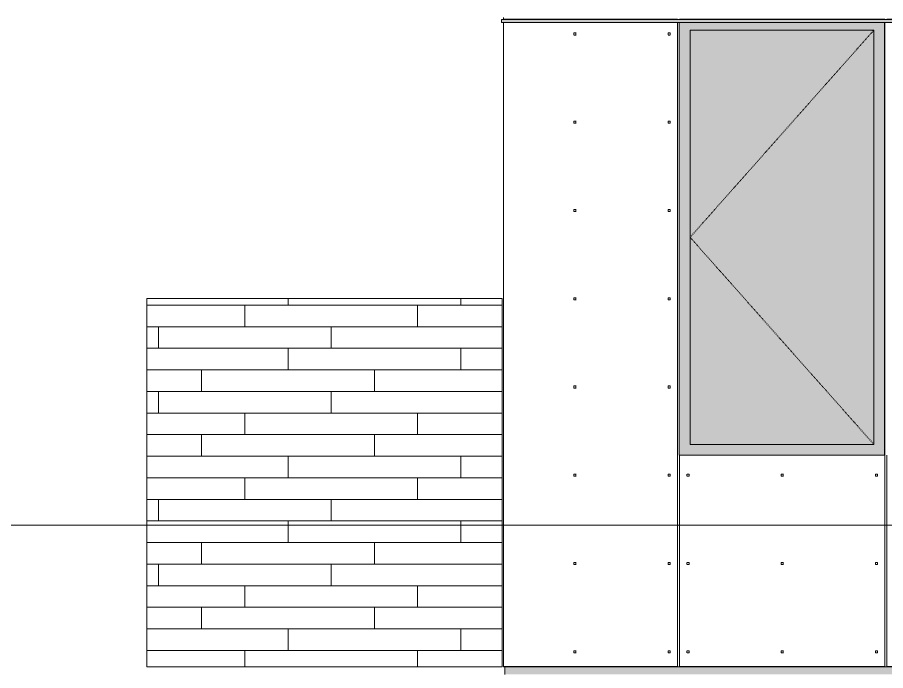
# Model space of a CAD drawing. Header units: inches. Extents: x -4178 to 1394, y -264 to 630.
# Drawn here: x -1154 to -993.2, y 109.1 to 230.1 of the extents above; entities that cross this region are included whole.
import ezdxf

# ---------------------------------------------------------------- set-up
doc = ezdxf.new("R2010")
doc.units = ezdxf.units.IN
doc.header["$MEASUREMENT"] = 0
doc.linetypes.add('Dash', pattern=[0.25, 0.125, -0.125])
doc.linetypes.add('Grid Line 1_2_', pattern=[0.875, 0.5, -0.125, 0.125, -0.125])
for name, color, linetype, lineweight in [('0-4', 50, 'Continuous', 5), ('A-CLNG-1', 13, 'Continuous', 5), ('A-CLNG-2', 13, 'Continuous', 9), ('A-FLOR-LEVL-1', 51, 'Grid Line 1_2_', 9), ('A-GLAZ-1', 151, 'Continuous', 9), ('A-GLAZ-HDLN', 1, 'Dash', 13), ('A-WALL-2', 113, 'Continuous', 9), ('A-WALL-PATT-1', 111, 'Continuous', 9)]:
    doc.layers.add(name, color=color, linetype=linetype, lineweight=lineweight)
pattern_1 = [(0, (-185.29, 112.3), (-38.4, 120.375), [0.392, -38.007]), (0, (-185.29, 112.7), (-38.4, 120.375), [0.392, -38.007]), (0, (-185.29, 128.66), (-38.4, 120.375), [0.392, -38.007]), (0, (-185.29, 129.05), (-38.4, 120.375), [0.392, -38.007]), (0, (-185.29, 145.02), (-38.4, 120.375), [0.392, -38.007]), (0, (-185.29, 145.41), (-38.4, 120.375), [0.392, -38.007]), (0, (-185.29, 161.38), (-38.4, 120.375), [0.392, -38.007]), (0, (-185.29, 161.77), (-38.4, 120.375), [0.392, -38.007]), (0, (-185.29, 177.73), (-38.4, 120.375), [0.392, -38.007]), (0, (-185.29, 178.12), (-38.4, 120.375), [0.392, -38.007]), (0, (-185.29, 194.09), (-38.4, 120.375), [0.392, -38.007]), (0, (-185.29, 194.48), (-38.4, 120.375), [0.392, -38.007]), (0, (-185.29, 210.45), (-38.4, 120.375), [0.392, -38.007]), (0, (-185.29, 210.84), (-38.4, 120.375), [0.392, -38.007]), (0, (-185.29, 226.8), (-38.4, 120.375), [0.392, -38.007]), (0, (-185.29, 227.2), (-38.4, 120.375), [0.392, -38.007]), (0, (-167.84, 112.3), (-38.4, 120.375), [0.392, -38.007]), (0, (-167.84, 112.7), (-38.4, 120.375), [0.392, -38.007]), (0, (-167.84, 128.66), (-38.4, 120.375), [0.392, -38.007]), (0, (-167.84, 129.05), (-38.4, 120.375), [0.392, -38.007]), (0, (-167.84, 145.02), (-38.4, 120.375), [0.392, -38.007]), (0, (-167.84, 145.41), (-38.4, 120.375), [0.392, -38.007]), (0, (-167.84, 161.38), (-38.4, 120.375), [0.392, -38.007]), (0, (-167.84, 161.77), (-38.4, 120.375), [0.392, -38.007]), (0, (-167.84, 177.73), (-38.4, 120.375), [0.392, -38.007]), (0, (-167.84, 178.12), (-38.4, 120.375), [0.392, -38.007]), (0, (-167.84, 194.09), (-38.4, 120.375), [0.392, -38.007]), (0, (-167.84, 194.48), (-38.4, 120.375), [0.392, -38.007]), (0, (-167.84, 210.45), (-38.4, 120.375), [0.392, -38.007]), (0, (-167.84, 210.84), (-38.4, 120.375), [0.392, -38.007]), (0, (-167.84, 226.8), (-38.4, 120.375), [0.392, -38.007]), (0, (-167.84, 227.2), (-38.4, 120.375), [0.392, -38.007]), (0, (-150.39, 112.3), (-38.4, 120.375), [0.392, -38.007]), (0, (-150.39, 112.7), (-38.4, 120.375), [0.392, -38.007]), (0, (-150.39, 128.66), (-38.4, 120.375), [0.392, -38.007]), (0, (-150.39, 129.05), (-38.4, 120.375), [0.392, -38.007]), (0, (-150.39, 145.02), (-38.4, 120.375), [0.392, -38.007]), (0, (-150.39, 145.41), (-38.4, 120.375), [0.392, -38.007]), (0, (-150.39, 161.38), (-38.4, 120.375), [0.392, -38.007]), (0, (-150.39, 161.77), (-38.4, 120.375), [0.392, -38.007]), (0, (-150.39, 177.73), (-38.4, 120.375), [0.392, -38.007]), (0, (-150.39, 178.12), (-38.4, 120.375), [0.392, -38.007]), (0, (-150.39, 194.09), (-38.4, 120.375), [0.392, -38.007]), (0, (-150.39, 194.48), (-38.4, 120.375), [0.392, -38.007]), (0, (-150.39, 210.45), (-38.4, 120.375), [0.392, -38.007]), (0, (-150.39, 210.84), (-38.4, 120.375), [0.392, -38.007]), (0, (-150.39, 226.8), (-38.4, 120.375), [0.392, -38.007]), (0, (-150.39, 227.2), (-38.4, 120.375), [0.392, -38.007]), (90, (-187.026, 109.75), (-38.4, 2e-15), [120, -0.375]), (90, (-186.65, 109.75), (-38.4, 2e-15), [120, -0.375]), (90, (-185.285, 112.304), (-38.4, 2e-15), [0.392, -119.982]), (90, (-185.285, 128.66), (-38.4, 2e-15), [0.392, -119.982]), (90, (-185.285, 145.018), (-38.4, 2e-15), [0.392, -119.982]), (90, (-185.285, 161.375), (-38.4, 2e-15), [0.392, -119.982]), (90, (-185.285, 177.732), (-38.4, 2e-15), [0.392, -119.982]), (90, (-185.285, 194.09), (-38.4, 2e-15), [0.392, -119.982]), (90, (-185.285, 210.447), (-38.4, 2e-15), [0.392, -119.982]), (90, (-185.285, 226.804), (-38.4, 2e-15), [0.392, -119.982]), (90, (-184.892, 112.304), (-38.4, 2e-15), [0.392, -119.982]), (90, (-184.892, 128.66), (-38.4, 2e-15), [0.392, -119.982]), (90, (-184.892, 145.018), (-38.4, 2e-15), [0.392, -119.982]), (90, (-184.892, 161.375), (-38.4, 2e-15), [0.392, -119.982]), (90, (-184.892, 177.732), (-38.4, 2e-15), [0.392, -119.982]), (90, (-184.892, 194.09), (-38.4, 2e-15), [0.392, -119.982]), (90, (-184.892, 210.447), (-38.4, 2e-15), [0.392, -119.982]), (90, (-184.892, 226.804), (-38.4, 2e-15), [0.392, -119.982]), (90, (-167.835, 112.304), (-38.4, 2e-15), [0.392, -119.982]), (90, (-167.835, 128.66), (-38.4, 2e-15), [0.392, -119.982]), (90, (-167.835, 145.018), (-38.4, 2e-15), [0.392, -119.982]), (90, (-167.835, 161.375), (-38.4, 2e-15), [0.392, -119.982]), (90, (-167.835, 177.732), (-38.4, 2e-15), [0.392, -119.982]), (90, (-167.835, 194.09), (-38.4, 2e-15), [0.392, -119.982]), (90, (-167.835, 210.447), (-38.4, 2e-15), [0.392, -119.982]), (90, (-167.835, 226.804), (-38.4, 2e-15), [0.392, -119.982]), (90, (-167.442, 112.304), (-38.4, 2e-15), [0.392, -119.982]), (90, (-167.442, 128.66), (-38.4, 2e-15), [0.392, -119.982]), (90, (-167.442, 145.018), (-38.4, 2e-15), [0.392, -119.982]), (90, (-167.442, 161.375), (-38.4, 2e-15), [0.392, -119.982]), (90, (-167.442, 177.732), (-38.4, 2e-15), [0.392, -119.982]), (90, (-167.442, 194.09), (-38.4, 2e-15), [0.392, -119.982]), (90, (-167.442, 210.447), (-38.4, 2e-15), [0.392, -119.982]), (90, (-167.442, 226.804), (-38.4, 2e-15), [0.392, -119.982]), (90, (-150.385, 112.304), (-38.4, 2e-15), [0.392, -119.982]), (90, (-150.385, 128.66), (-38.4, 2e-15), [0.392, -119.982]), (90, (-150.385, 145.018), (-38.4, 2e-15), [0.392, -119.982]), (90, (-150.385, 161.375), (-38.4, 2e-15), [0.392, -119.982]), (90, (-150.385, 177.732), (-38.4, 2e-15), [0.392, -119.982]), (90, (-150.385, 194.09), (-38.4, 2e-15), [0.392, -119.982]), (90, (-150.385, 210.447), (-38.4, 2e-15), [0.392, -119.982]), (90, (-150.385, 226.804), (-38.4, 2e-15), [0.392, -119.982]), (90, (-149.992, 112.304), (-38.4, 2e-15), [0.392, -119.982]), (90, (-149.992, 128.66), (-38.4, 2e-15), [0.392, -119.982]), (90, (-149.992, 145.018), (-38.4, 2e-15), [0.392, -119.982]), (90, (-149.992, 161.375), (-38.4, 2e-15), [0.392, -119.982]), (90, (-149.992, 177.732), (-38.4, 2e-15), [0.392, -119.982]), (90, (-149.992, 194.09), (-38.4, 2e-15), [0.392, -119.982]), (90, (-149.992, 210.447), (-38.4, 2e-15), [0.392, -119.982]), (90, (-149.992, 226.804), (-38.4, 2e-15), [0.392, -119.982]), (180, (-148.63, 109.38), (-38.4, 120.375), [38.025, -0.375]), (180, (-148.63, 109.75), (-38.4, 120.375), [38.025, -0.375])]

# ---------------------------------------------------------------- blocks, each defined once
blk = doc.blocks.new('CTR - 1st Phase - Common Walls_rvt-2-BUILDING ELEVATION - SOUTH')
at = {"layer": 'A-FLOR-LEVL-1'}
blk.add_line((9659.78, 136), (12376.81, 136), dxfattribs=at)
blk = doc.blocks.new('CTR - 1st Phase -Stairs _ Elevators_rvt-2-BUILDING ELEVATION - SOUTH')
at = {"layer": 'A-FLOR-LEVL-1'}
blk.add_line((9659.78, 136), (12376.81, 136), dxfattribs=at)
blk = doc.blocks.new('Basic Wall _ EXT - FIBER CEMENT - LARGE - ___-2505167-BUILDING ELEVATION - SOUTH')
at = {"layer": 'A-WALL-2'}
blk.add_hatch(color=256, dxfattribs=at).paths.add_polyline_path([(10394.4, 229.15), (10851.71, 229.15), (10851.71, 229.73), (9979.87, 229.73), (9979.87, 229.15), (10387.38, 229.15)], flags=0)
for p, q in [((9979.87, 229.73), (9980.19, 229.75)), ((9979.87, 229.15), (9979.87, 229.73)), ((9979.87, 229.73), (10851.71, 229.73)), ((9979.87, 229.15), (10851.71, 229.15))]:
    blk.add_line(p, q, dxfattribs=at)
blk = doc.blocks.new('_THE_ WINDOW _ DOOR - Window - 2nd Floor-2480470-BUILDING ELEVATION - SOUTH')
at = {"layer": 'A-GLAZ-1'}
h = blk.add_hatch(color=256, dxfattribs=at)
h.paths.add_polyline_path([(11397.18, 149), (11433.2, 149), (11433.2, 229.15), (11395.18, 229.15), (11395.18, 149)], flags=0)
h.paths.add_polyline_path([(11431.2, 151), (11397.18, 151), (11397.18, 227.75), (11431.2, 227.75), (11431.2, 154.49)], flags=0)
blk.add_hatch(color=256, dxfattribs=at).paths.add_polyline_path([(11397.18, 151), (11431.2, 151), (11431.2, 227.75), (11397.18, 227.75), (11397.18, 154.49)], flags=0)
for p, q in [((11395.18, 229.15), (11395.18, 149)), ((11433.2, 149), (11433.2, 229.15)), ((11397.18, 227.75), (11431.2, 227.75)), ((11397.18, 151), (11397.18, 227.75)), ((11431.2, 227.75), (11431.2, 151)), ((11431.2, 151), (11397.18, 151)), ((11395.18, 149), (11433.2, 149))]:
    blk.add_line(p, q, dxfattribs=at)
at = {"layer": 'A-GLAZ-HDLN'}
for p, q in [((11397.18, 189.37), (11431.2, 227.75)), ((11431.2, 151), (11397.18, 189.37))]:
    blk.add_line(p, q, dxfattribs=at)
blk = doc.blocks.new('Basic Wall _ EXT - FIBER CEMENT - LARGE - ___-2505169-BUILDING ELEVATION - SOUTH')
at = {"layer": 'A-WALL-2'}
for p, q in [((9980.19, 229.75), (9979.87, 229.73)), ((9979.87, 229.73), (9979.87, 229.15))]:
    blk.add_line(p, q, dxfattribs=at)

msp = doc.modelspace()

# ---------------------------------------------------------------- hatches: boundary and pattern name
at = {"layer": 'A-CLNG-1'}
msp.add_hatch(color=256, dxfattribs=at).paths.add_polyline_path([(-195.6878, 108.375), (-193.089, 108.375), (-193.089, 109.75), (-1063.789, 109.75), (-1063.789, 108.375), (-223.1103, 108.375)], flags=0)
at = {"layer": 'A-WALL-PATT-1'}
h = msp.add_hatch(dxfattribs=at)
h.set_pattern_fill('FP_35', color=256, style=0, pattern_type=2)
h.set_pattern_definition(pattern_1)
h.paths.add_polyline_path([(-1055.164, 109.75), (-801.0508, 109.75), (-801.0508, 229.1487), (-839.8265, 229.1487), (-839.8265, 149), (-877.8515, 149), (-877.8515, 229.1487), (-955.0265, 229.1487), (-955.0265, 149), (-993.0515, 149), (-993.0515, 229.1487), (-993.4265, 229.1487), (-993.4265, 149), (-1031.4515, 149), (-1031.4515, 229.1487), (-1055.164, 229.1487), (-1055.164, 114.3759)], flags=0)
h.paths.add_polyline_path([(-499.1265, 109.75), (-493.8508, 109.75), (-493.8508, 229.1487), (-532.6265, 229.1487), (-532.6265, 149), (-570.6515, 149), (-570.6515, 229.1487), (-647.8265, 229.1487), (-647.8265, 149), (-685.8515, 149), (-685.8515, 229.1487), (-763.0273, 229.1487), (-763.0273, 109.75), (-577.9882, 109.75)], flags=0)
h.paths.add_polyline_path([(-455.4515, 109.75), (-455.4515, 229.1487), (-455.8273, 229.1487), (-455.8273, 109.75)], flags=0)
h.paths.add_polyline_path([(-878.7078, 229.7542), (-455.4515, 229.7542), (-455.4578, 348.5081), (-455.8273, 348.5081), (-455.8285, 230.125), (-493.8508, 230.125), (-493.8508, 348.5081), (-532.6265, 348.5081), (-532.6265, 269.375), (-570.6515, 269.375), (-570.6515, 348.5081), (-571.0265, 348.5081), (-571.0265, 269.375), (-609.0515, 269.375), (-609.0515, 348.5081), (-686.2265, 348.5081), (-686.2265, 269.375), (-724.2515, 269.375), (-724.2515, 348.5081), (-763.0273, 348.5081), (-763.0273, 230.125), (-801.0508, 230.125), (-801.0508, 348.5081), (-839.8265, 348.5081), (-839.8265, 269.375), (-877.8515, 269.375), (-877.8515, 348.5081), (-916.6265, 348.5081), (-916.6265, 269.375), (-954.6515, 269.375), (-954.6515, 348.5081), (-954.839, 348.5081), (-954.839, 230.125), (-1055.164, 230.125), (-1055.1617, 229.7542), (-893.4352, 229.7542)], flags=0)
h.paths.add_polyline_path([(-529.8159, 350.3792), (-455.4515, 350.3792), (-455.4515, 350.5), (-1055.164, 350.5), (-1055.164, 350.3792), (-532.6265, 350.3792)], flags=0)
h = msp.add_hatch(dxfattribs=at)
h.set_pattern_fill('FP_35', color=256, style=0, pattern_type=2)
h.set_pattern_definition(pattern_1)
h.paths.add_polyline_path([(-1064.039, 109.75), (-1055.164, 109.75), (-1055.2065, 229.1487), (-1064.039, 229.1487), (-1064.039, 114.3759)], flags=0)
h.paths.add_polyline_path([(-1061.0164, 229.7542), (-1055.164, 229.7542), (-1055.164, 230.125), (-1064.039, 230.125), (-1064.039, 229.7542), (-1062.289, 229.7542)], flags=0)
h = msp.add_hatch(dxfattribs=at)
h.set_pattern_fill('FP_56', color=256, style=0, pattern_type=2)
h.set_pattern_definition([(0, (-1127.9144, 136.8), (0, 4), []), (90, (-1127.9144, 136.8), (-8, 8), [4, -28]), (90, (-1111.9144, 140.8), (-8, 8), [4, -28])])
h.paths.add_polyline_path([(-1130.0205, 109.75), (-1064.2265, 109.75), (-1064.2265, 178), (-1130.039, 178), (-1130.039, 109.75)], flags=0)

# ---------------------------------------------------------------- linework, layer by layer
at = {"layer": 'A-CLNG-2'}
msp.add_line((-1063.789, 109.75), (-1063.789, 108.375), dxfattribs=at)
at = {"layer": 'A-FLOR-LEVL-1'}
msp.add_line((-1383.7001, 136), (1331.8306, 136), dxfattribs=at)
at = {"layer": 'A-WALL-2'}
for p, q in [((-1064.039, 229.7542), (-1064.039, 230.125)), ((-1064.039, 109.75), (-1064.039, 229.1487)), ((-1031.4515, 149), (-1031.4515, 229.1487)), ((-993.4265, 229.1487), (-993.4265, 149)), ((-1064.2265, 178), (-1130.039, 178)), ((-1130.039, 178), (-1130.039, 109.75)), ((-1064.2265, 109.75), (-1064.2265, 178)), ((-993.4265, 149), (-1031.4515, 149)), ((-1130.039, 109.75), (-1064.2265, 109.75)), ((-1064.039, 109.75), (-801.0508, 109.75))]:
    msp.add_line(p, q, dxfattribs=at)

# ---------------------------------------------------------------- block references
at = {"layer": '0-4'}
for name in ['CTR - 1st Phase - Common Walls_rvt-2-BUILDING ELEVATION - SOUTH', 'CTR - 1st Phase -Stairs _ Elevators_rvt-2-BUILDING ELEVATION - SOUTH']:
    msp.add_blockref(name, (-11044.2284, 0), dxfattribs=at)
at = {"layer": 'A-GLAZ-1'}
msp.add_blockref('_THE_ WINDOW _ DOOR - Window - 2nd Floor-2480470-BUILDING ELEVATION - SOUTH', (-12426.6284, 0), dxfattribs=at)
at = {"layer": 'A-WALL-2'}
for name in ['Basic Wall _ EXT - FIBER CEMENT - LARGE - ___-2505167-BUILDING ELEVATION - SOUTH', 'Basic Wall _ EXT - FIBER CEMENT - LARGE - ___-2505169-BUILDING ELEVATION - SOUTH']:
    msp.add_blockref(name, (-11044.2284, 0), dxfattribs=at)

doc.saveas('drawing.dxf')
